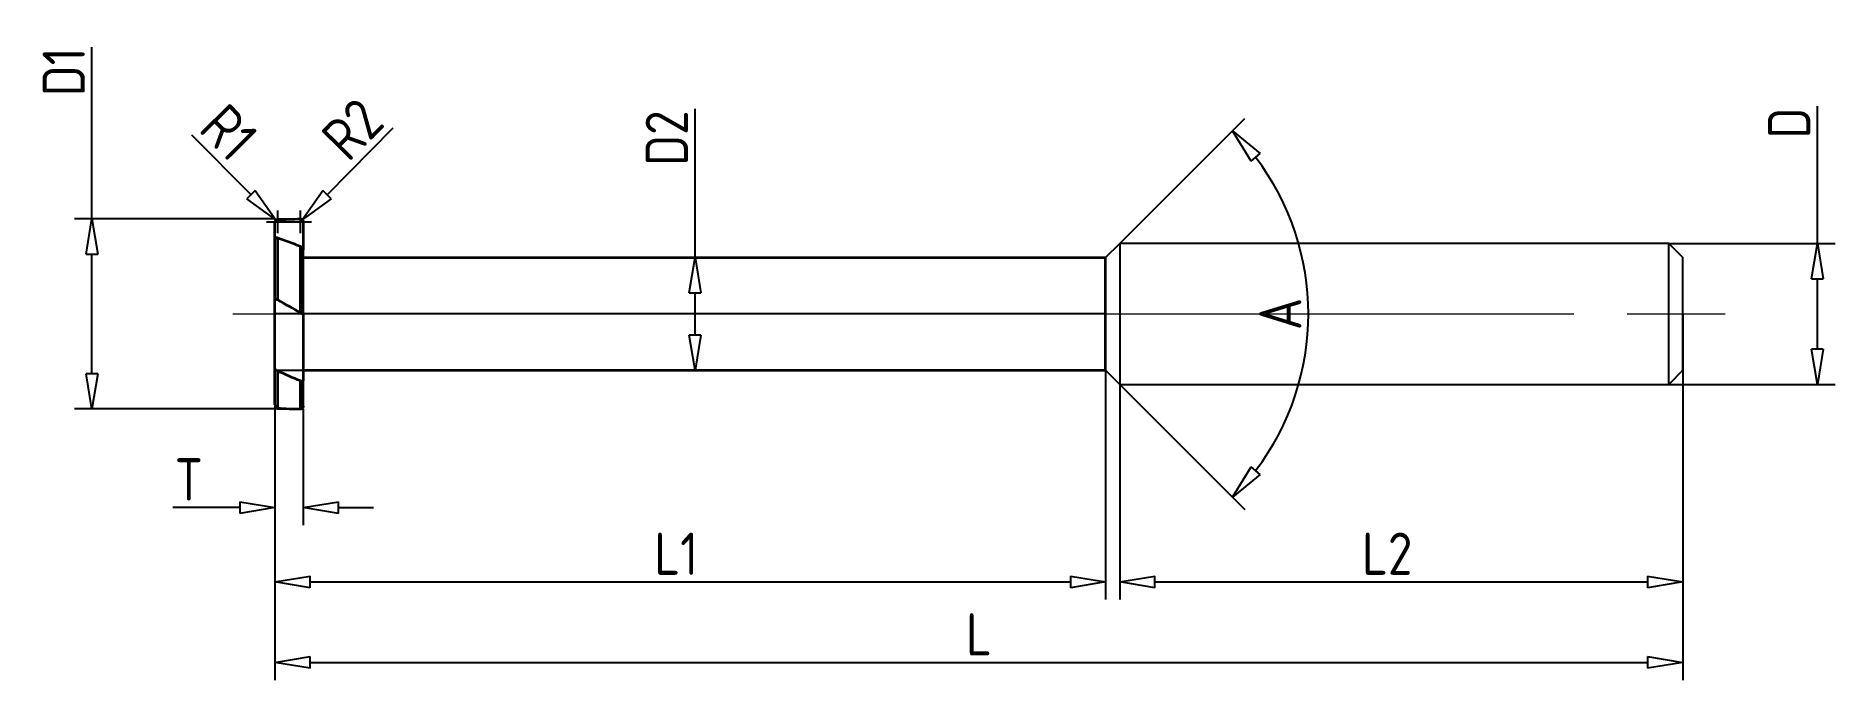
# Model space of a CAD drawing. Header units: millimetres. Extents: x -14 to 114, y -26 to 20.
import ezdxf

# ---------------------------------------------------------------- set-up
doc = ezdxf.new("R2010")
doc.units = ezdxf.units.MM
doc.linetypes.add('CENTER', pattern=[50.8, 31.75, -6.35, 6.35, -6.35])
doc.layers.add('中心线', color=1, linetype='CENTER', lineweight=15)
doc.styles.add('工程字', font='gbenor.shx', dxfattribs={"bigfont": 'gbcbig.shx'})
doc.dimstyles.new('ZQH', dxfattribs={"dimtxt": 3, "dimasz": 2.5, "dimexe": 1.25, "dimexo": 0, "dimgap": 0.5, "dimtad": 1, "dimdec": 3, "dimdsep": 46, "dimtxsty": '工程字', "dimblk": 'CLOSEDBLANK', "dimcen": -0.8, "dimclrd": 3, "dimclre": 3, "dimclrt": 3, "dimadec": 1, "dimazin": 2, "dimtfac": 1, "dimtdec": 3, "dimtofl": 0, "dimtmove": 0, "dimatfit": 3, "dimldrblk": 'CLOSEDBLANK', "dimfxl": 1, "dimtolj": 1, "dimtzin": 0, "dimarcsym": 0})

# ---------------------------------------------------------------- blocks, each defined once
blk = doc.blocks.new('_ClosedBlank')
at = {"color": 0, "linetype": 'ByBlock', "lineweight": -2}
for p, q in [((-1, 0.167), (0, 0)), ((-1, 0.167), (-1, -0.167)), ((0, 0), (-1, -0.167))]:
    blk.add_line(p, q, dxfattribs=at)
blk = doc.blocks.new('*D13')
at = {"color": 0, "lineweight": -2, "transparency": 16777216}
for p, q in [((112.56, 5), (112.56, 14.76)), ((102, 5), (113.81, 5)), ((112.56, -2.5), (112.56, 2.5)), ((102, -5), (113.81, -5))]:
    blk.add_line(p, q, dxfattribs=at)
at = {"layer": 'Defpoints', "color": 0, "transparency": 16777216}
for p in [(102, 5), (102, -5), (112.56, -5)]:
    blk.add_point(p, dxfattribs=at)
at = {"color": 0, "lineweight": -2, "transparency": 16777216, "xscale": 2.5, "yscale": 2.5, "zscale": 2.5}
for p, rotation in [((112.56, 5), 90), ((112.56, -5), 270)]:
    blk.add_blockref('_ClosedBlank', p, dxfattribs=dict(at, rotation=rotation))
at = {"color": 0, "transparency": 16777216, "insert": (110.55, 13.56), "char_height": 3, "attachment_point": 5, "rotation": 90, "style": '工程字'}
blk.add_mtext('\\A1;D', dxfattribs=at)
blk = doc.blocks.new('*D14')
at = {"color": 0, "lineweight": -2, "transparency": 16777216}
for p, q in [((63, -5), (63, -20.28)), ((103, -4), (103, -20.28)), ((65.5, -19.03), (100.5, -19.03))]:
    blk.add_line(p, q, dxfattribs=at)
at = {"layer": 'Defpoints', "color": 0, "transparency": 16777216}
for p in [(63, -5), (103, -4), (103, -19.03)]:
    blk.add_point(p, dxfattribs=at)
at = {"color": 0, "lineweight": -2, "transparency": 16777216, "xscale": 2.5, "yscale": 2.5, "zscale": 2.5, "rotation": 180}
blk.add_blockref('_ClosedBlank', (63, -19.03), dxfattribs=at)
at = {"color": 0, "lineweight": -2, "transparency": 16777216, "xscale": 2.5, "yscale": 2.5, "zscale": 2.5}
blk.add_blockref('_ClosedBlank', (103, -19.03), dxfattribs=at)
at = {"color": 0, "transparency": 16777216, "insert": (82, -17.03), "char_height": 3, "attachment_point": 5, "style": '工程字'}
blk.add_mtext('\\A1;L2', dxfattribs=at)
blk = doc.blocks.new('*D15')
at = {"color": 0, "lineweight": -2, "transparency": 16777216}
for p, q in [((3, -6.75), (3, -15)), ((5, -6.75), (5, -15)), ((0.5, -13.75), (-4.25, -13.75)), ((7.5, -13.75), (10, -13.75))]:
    blk.add_line(p, q, dxfattribs=at)
at = {"layer": 'Defpoints', "color": 0, "transparency": 16777216}
for p in [(3, -6.75), (5, -6.75), (5, -13.75)]:
    blk.add_point(p, dxfattribs=at)
at = {"color": 0, "lineweight": -2, "transparency": 16777216, "xscale": 2.5, "yscale": 2.5, "zscale": 2.5}
blk.add_blockref('_ClosedBlank', (3, -13.75), dxfattribs=at)
at = {"color": 0, "lineweight": -2, "transparency": 16777216, "xscale": 2.5, "yscale": 2.5, "zscale": 2.5, "rotation": 180}
blk.add_blockref('_ClosedBlank', (5, -13.75), dxfattribs=at)
at = {"color": 0, "transparency": 16777216, "insert": (-3.125, -11.75), "char_height": 3, "attachment_point": 5, "style": '工程字'}
blk.add_mtext('\\A1;T', dxfattribs=at)
blk = doc.blocks.new('*D16')
at = {"color": 0, "lineweight": -2, "transparency": 16777216}
for p, q in [((3, -4), (3, -20.28)), ((62, -4), (62, -20.28)), ((5.5, -19.03), (59.5, -19.03))]:
    blk.add_line(p, q, dxfattribs=at)
at = {"layer": 'Defpoints', "color": 0, "transparency": 16777216}
for p in [(3, -4), (62, -4), (62, -19.03)]:
    blk.add_point(p, dxfattribs=at)
at = {"color": 0, "lineweight": -2, "transparency": 16777216, "xscale": 2.5, "yscale": 2.5, "zscale": 2.5, "rotation": 180}
blk.add_blockref('_ClosedBlank', (3, -19.03), dxfattribs=at)
at = {"color": 0, "lineweight": -2, "transparency": 16777216, "xscale": 2.5, "yscale": 2.5, "zscale": 2.5}
blk.add_blockref('_ClosedBlank', (62, -19.03), dxfattribs=at)
at = {"color": 0, "transparency": 16777216, "insert": (31.5, -17.03), "char_height": 3, "attachment_point": 5, "style": '工程字'}
blk.add_mtext('\\A1;L1', dxfattribs=at)
blk = doc.blocks.new('*D17')
at = {"color": 0, "lineweight": -2, "transparency": 16777216}
for p, q in [((3, 0), (3, -26)), ((103, 0), (103, -26)), ((5.5, -24.75), (100.5, -24.75))]:
    blk.add_line(p, q, dxfattribs=at)
at = {"layer": 'Defpoints', "color": 0, "transparency": 16777216}
for p in [(3, 0), (103, 0), (103, -24.75)]:
    blk.add_point(p, dxfattribs=at)
at = {"color": 0, "lineweight": -2, "transparency": 16777216, "xscale": 2.5, "yscale": 2.5, "zscale": 2.5, "rotation": 180}
blk.add_blockref('_ClosedBlank', (3, -24.75), dxfattribs=at)
at = {"color": 0, "lineweight": -2, "transparency": 16777216, "xscale": 2.5, "yscale": 2.5, "zscale": 2.5}
blk.add_blockref('_ClosedBlank', (103, -24.75), dxfattribs=at)
at = {"color": 0, "transparency": 16777216, "insert": (53, -22.75), "char_height": 3, "attachment_point": 5, "style": '工程字'}
blk.add_mtext('\\A1;L', dxfattribs=at)
blk = doc.blocks.new('*D18')
at = {"color": 0, "lineweight": -2, "transparency": 16777216}
for p, q in [((-10, 6.75), (-10, 18.95)), ((3, 6.75), (-11.25, 6.75)), ((-10, -4.25), (-10, 4.25)), ((3, -6.75), (-11.25, -6.75))]:
    blk.add_line(p, q, dxfattribs=at)
at = {"layer": 'Defpoints', "color": 0, "transparency": 16777216}
for p in [(3, 6.75), (-10, -6.75), (3, -6.75)]:
    blk.add_point(p, dxfattribs=at)
at = {"color": 0, "lineweight": -2, "transparency": 16777216, "xscale": 2.5, "yscale": 2.5, "zscale": 2.5}
for p, rotation in [((-10, 6.75), 90), ((-10, -6.75), 270)]:
    blk.add_blockref('_ClosedBlank', p, dxfattribs=dict(at, rotation=rotation))
at = {"color": 0, "transparency": 16777216, "insert": (-12.01, 17.2), "char_height": 3, "attachment_point": 5, "rotation": 90, "style": '工程字'}
blk.add_mtext('\\A1;D1', dxfattribs=at)
blk = doc.blocks.new('*D19')
at = {"color": 0, "lineweight": -2, "transparency": 16777216}
for p, q in [((32.84, 4), (32.84, 14.56)), ((32.84, 4), (31.59, 4)), ((32.84, -1.5), (32.84, 1.5)), ((3, -4), (34.09, -4))]:
    blk.add_line(p, q, dxfattribs=at)
at = {"layer": 'Defpoints', "color": 0, "transparency": 16777216}
for p in [(32.84, 4), (3, -4), (32.84, -4)]:
    blk.add_point(p, dxfattribs=at)
at = {"color": 0, "lineweight": -2, "transparency": 16777216, "xscale": 2.5, "yscale": 2.5, "zscale": 2.5}
for p, rotation in [((32.84, 4), 90), ((32.84, -4), 270)]:
    blk.add_blockref('_ClosedBlank', p, dxfattribs=dict(at, rotation=rotation))
at = {"color": 0, "transparency": 16777216, "insert": (30.83, 12.49), "char_height": 3, "attachment_point": 5, "rotation": 90, "style": '工程字'}
blk.add_mtext('\\A1;D2', dxfattribs=at)
blk = doc.blocks.new('*D20')
at = {"color": 0, "lineweight": -2, "transparency": 16777216}
blk.add_line((-2.92, 12.73), (1.3, 8.47), dxfattribs=at)
at = {"color": 3, "lineweight": -2, "transparency": 16777216}
for p, q in [((2.4, 6.55), (4, 6.55)), ((3.2, 5.75), (3.2, 7.35))]:
    blk.add_line(p, q, dxfattribs=at)
at = {"layer": 'Defpoints', "color": 0, "transparency": 16777216}
for p in [(3.06, 6.69), (3.2, 6.55)]:
    blk.add_point(p, dxfattribs=at)
at = {"color": 0, "lineweight": -2, "transparency": 16777216, "xscale": 2.5, "yscale": 2.5, "zscale": 2.5, "rotation": 314.7135199087572}
blk.add_blockref('_ClosedBlank', (3.06, 6.69), dxfattribs=at)
at = {"color": 0, "transparency": 16777216, "insert": (-0.27, 12.9), "char_height": 3, "attachment_point": 5, "rotation": 314.7135, "style": '工程字'}
blk.add_mtext('\\A1;R1', dxfattribs=at)
blk = doc.blocks.new('*D21')
at = {"color": 0, "lineweight": -2, "transparency": 16777216}
blk.add_line((11.38, 13.19), (6.7, 8.47), dxfattribs=at)
at = {"color": 3, "lineweight": -2, "transparency": 16777216}
for p, q in [((4, 6.55), (5.6, 6.55)), ((4.8, 5.75), (4.8, 7.35))]:
    blk.add_line(p, q, dxfattribs=at)
at = {"layer": 'Defpoints', "color": 0, "transparency": 16777216}
for p in [(4.8, 6.55), (4.94, 6.69)]:
    blk.add_point(p, dxfattribs=at)
at = {"color": 0, "lineweight": -2, "transparency": 16777216, "xscale": 2.5, "yscale": 2.5, "zscale": 2.5, "rotation": 225.2864800912905}
blk.add_blockref('_ClosedBlank', (4.94, 6.69), dxfattribs=at)
at = {"color": 0, "transparency": 16777216, "insert": (8.5, 13.13), "char_height": 3, "attachment_point": 5, "rotation": 45.2865, "style": '工程字'}
blk.add_mtext('\\A1;R2', dxfattribs=at)
blk = doc.blocks.new('*D22')
at = {"color": 0, "lineweight": -2, "transparency": 16777216}
for p, q in [((63, 5), (71.89, 13.89)), ((63, -5), (71.89, -13.89))]:
    blk.add_line(p, q, dxfattribs=at)
blk.add_arc((58, 0), 18.4, 322.7928, 37.2072, dxfattribs=at)
at = {"layer": 'Defpoints', "color": 0, "transparency": 16777216}
for p in [(62, 4), (63, 5), (62, -4), (63, -5), (75.77, -4.76)]:
    blk.add_point(p, dxfattribs=at)
at = {"color": 0, "lineweight": -2, "transparency": 16777216, "xscale": 2.5, "yscale": 2.5, "zscale": 2.5}
for p, rotation in [((71.01, 13.01), 131.1035825980902), ((71.01, -13.01), 228.8964174019098)]:
    blk.add_blockref('_ClosedBlank', p, dxfattribs=dict(at, rotation=rotation))
at = {"color": 0, "transparency": 16777216, "insert": (74.4, 0), "char_height": 3, "attachment_point": 5, "rotation": 90, "style": '工程字'}
blk.add_mtext('\\A1;A', dxfattribs=at)

msp = doc.modelspace()

# ---------------------------------------------------------------- linework, layer by layer
at = {"lineweight": 35}
for p, q in [((5, 6.552), (5, 6.552)), ((5, 6.552), (5, 6.552)), ((3, 1.1027), (3, 5.2904)), ((3, 1.1027), (3, 5.2904)), ((3.2, 1.0017), (3.2, 5.3937)), ((4.8, 0.0817), (4.8, 4.7896)), ((5, -0.0128), (5, 4.5552)), ((5, -0.0128), (5, 4.5551)), ((5, 4), (62, 4)), ((62, -4), (62, 4)), ((3, -6.4585), (3, -3.8653)), ((3, -6.4585), (3, -3.8653)), ((3.2, -6.6753), (3.2, -4.0584)), ((4.8, -6.7495), (4.8, -4.7563)), ((5, -4), (62, -4)), ((5, -6.552), (5, -4.7095)), ((5, -6.552), (5, -4.7095)), ((5, -6.552), (5, -6.552))]:
    msp.add_line(p, q, dxfattribs=at)
for p, q in [((62, 4), (63, 5)), ((63, 5), (63, -5)), ((102, 5), (63, 5)), ((102, 5), (103, 4)), ((102, -5), (102, 5)), ((103, -4), (103, 4)), ((62, -4), (63, -5)), ((63, -5), (102, -5)), ((103, -4), (102, -5))]:
    msp.add_line(p, q)
at = {"color": 2}
msp.add_lwpolyline([(3, 0), (3, 6.552), (3, 6.552, -0.41128764), (3.2, 6.75), (4.8, 6.75, -0.41128764), (5, 6.552), (5, 6.552), (5, 4), (62, 4), (62, 0), (3, 0)], format="xyb", dxfattribs=at)
at = {"color": 0, "extrusion": (0, -1.22465e-16, -1)}
msp.add_lwpolyline([(-3, 0), (-3, -6.552), (-3, -6.552, -0.41128764), (-3.2, -6.75), (-4.8, -6.75, -0.41128764), (-5, -6.552), (-5, -6.552), (-5, -4), (-62, -4), (-62, 0), (-3, 0)], format="xyb", dxfattribs=at)
at = {"lineweight": 35, "extrusion": (0, 0, -1)}
for centre, start, end in [((-4.8, 6.55), 142.983936, 179.42704), ((-4.8, -6.55), 180.57296, 217.016064)]:
    msp.add_arc(centre, 0.2, start, end, dxfattribs=at)
at = {"lineweight": 35}
for points, knots in [([(3, 6.4585), (3.0001, 6.4657), (3.0005, 6.4728), (3.003, 6.4936), (3.0059, 6.507), (3.0155, 6.537), (3.0229, 6.5531), (3.0474, 6.5934), (3.0673, 6.6151), (3.1068, 6.645), (3.1254, 6.6552), (3.1626, 6.6693), (3.1812, 6.6736), (3.2, 6.6753)], [0.340715896, 0.340715896, 0.340715896, 0.340715896, 0.362436827, 0.362436827, 0.403784761, 0.403784761, 0.457885137, 0.457885137, 0.550345336, 0.550345336, 0.620588774, 0.620588774, 0.685778742, 0.685778742, 0.685778742, 0.685778742]), ([(3, 5.2904), (3, 5.3137), (3, 5.3373), (3, 5.5599), (3, 5.7799), (3, 6.1598), (3, 6.308), (3, 6.4585)], [6.49147111, 6.49147111, 6.49147111, 6.49147111, 6.58190529, 6.58190529, 7.33052815, 7.33052815, 7.78669633, 7.78669633, 7.78669633, 7.78669633]), ([(4.8, 6.7495), (4.8282, 6.7497), (4.8567, 6.7439), (4.9065, 6.7211), (4.9279, 6.706), (4.9509, 6.6815), (4.9554, 6.6761), (4.9597, 6.6704)], [0, 0, 0, 0, 0.097673322, 0.097673322, 0.181529925, 0.181529925, 0.203636996, 0.203636996, 0.203636996, 0.203636996]), ([(4.9597, 6.6704), (4.9698, 6.657), (4.9783, 6.6422), (4.9923, 6.6082), (4.9971, 6.5891), (4.9996, 6.5636), (4.9999, 6.5578), (5, 6.552)], [0.203636996, 0.203636996, 0.203636996, 0.203636996, 0.25611234, 0.25611234, 0.315499757, 0.315499757, 0.333125478, 0.333125478, 0.333125478, 0.333125478]), ([(5, 6.552), (5, 6.3128), (5, 6.0739), (5, 5.5714), (5, 5.3167), (5, 4.889), (5, 4.7108), (5, 4.5551)], [0.05017536, 0.05017536, 0.05017536, 0.05017536, 0.77002938, 0.77002938, 1.61573261, 1.61573261, 2.34278482, 2.34278482, 2.34278482, 2.34278482]), ([(3.2, 5.3937), (3.1718, 5.4035), (3.1433, 5.408), (3.0935, 5.4048), (3.0721, 5.3987), (3.0377, 5.3781), (3.0245, 5.3649), (3.0077, 5.3354), (3.0029, 5.3207), (3.0004, 5.3001), (3.0001, 5.2952), (3, 5.2904)], [0, 0, 0, 0, 0.097673322, 0.097673322, 0.181529925, 0.181529925, 0.25611234, 0.25611234, 0.315499757, 0.315499757, 0.333125478, 0.333125478, 0.333125478, 0.333125478]), ([(5, 4.5552), (4.9999, 4.5604), (4.9995, 4.5659), (4.997, 4.5822), (4.9941, 4.5932), (4.9845, 4.6191), (4.9771, 4.6339), (4.9526, 4.6733), (4.9327, 4.6969), (4.8932, 4.7339), (4.8746, 4.7483), (4.8374, 4.7722), (4.8188, 4.782), (4.8, 4.7896)], [0.340715896, 0.340715896, 0.340715896, 0.340715896, 0.362436827, 0.362436827, 0.403784761, 0.403784761, 0.457885137, 0.457885137, 0.550345336, 0.550345336, 0.620588774, 0.620588774, 0.685778742, 0.685778742, 0.685778742, 0.685778742]), ([(3, 1.1027), (3.0001, 1.1035), (3.0005, 1.104), (3.003, 1.1048), (3.0059, 1.1044), (3.0155, 1.1015), (3.0229, 1.0984), (3.0474, 1.0869), (3.0673, 1.0764), (3.1068, 1.0547), (3.1254, 1.0442), (3.1626, 1.0231), (3.1812, 1.0125), (3.2, 1.0017)], [0.340722887, 0.340722887, 0.340722887, 0.340722887, 0.362440811, 0.362440811, 0.403788336, 0.403788336, 0.457887034, 0.457887034, 0.550342809, 0.550342809, 0.620595207, 0.620595207, 0.685785742, 0.685785742, 0.685785742, 0.685785742]), ([(3, -3.8653), (3, -3.8284), (3, -3.7886), (3, -3.5825), (3, -3.3827), (3, -2.9043), (3, -2.623), (3, -1.982), (3, -1.6191), (3, -0.8573), (3, -0.4594), (3, 0.1834), (3, 0.4428), (3, 0.8003), (3, 0.9212), (3, 1.0515), (3, 1.0854), (3, 1.1027)], [1.38346132, 1.38346132, 1.38346132, 1.38346132, 1.58779668, 1.58779668, 2.37333081, 2.37333081, 3.26383798, 3.26383798, 4.33104067, 4.33104067, 5.56563781, 5.56563781, 6.58190529, 6.58190529, 7.33052815, 7.33052815, 7.78669633, 7.78669633, 7.78669633, 7.78669633]), ([(4.8, 0.0817), (4.8282, 0.0654), (4.8567, 0.0498), (4.9065, 0.0243), (4.9279, 0.014), (4.9623, -0.0013), (4.9755, -0.0066), (4.9923, -0.0124), (4.9971, -0.0136), (4.9996, -0.0133), (4.9999, -0.0131), (5, -0.0128)], [0.000007089, 0.000007089, 0.000007089, 0.000007089, 0.097674246, 0.097674246, 0.181531697, 0.181531697, 0.256114524, 0.256114524, 0.315503525, 0.315503525, 0.333132592, 0.333132592, 0.333132592, 0.333132592]), ([(5, -0.0128), (5, -0.0218), (5, -0.0492), (5, -0.1708), (5, -0.2979), (5, -0.657), (5, -0.9025), (5, -1.5064), (5, -1.8787), (5, -2.6354), (5, -3.0197), (5, -3.7011), (5, -3.9988), (5, -4.4296), (5, -4.5792), (5, -4.7095)], [0.28512312, 0.28512312, 0.28512312, 0.28512312, 0.77002938, 0.77002938, 1.61573261, 1.61573261, 2.61838106, 2.61838106, 3.80753031, 3.80753031, 4.93743065, 4.93743065, 5.87573027, 5.87573027, 6.45546311, 6.45546311, 6.45546311, 6.45546311]), ([(3.2, -4.0584), (3.1718, -4.0454), (3.1433, -4.0293), (3.0935, -3.9953), (3.0721, -3.9781), (3.0377, -3.944), (3.0245, -3.9277), (3.0077, -3.8989), (3.0029, -3.8866), (3.0004, -3.8718), (3.0001, -3.8685), (3, -3.8653)], [0.000007089, 0.000007089, 0.000007089, 0.000007089, 0.097674246, 0.097674246, 0.181531697, 0.181531697, 0.256114524, 0.256114524, 0.315503525, 0.315503525, 0.333132592, 0.333132592, 0.333132592, 0.333132592]), ([(5, -4.7095), (4.9999, -4.7143), (4.9995, -4.719), (4.997, -4.7319), (4.9941, -4.7395), (4.9845, -4.7549), (4.9771, -4.7619), (4.9526, -4.7766), (4.9327, -4.7809), (4.8932, -4.781), (4.8746, -4.7787), (4.8374, -4.77), (4.8188, -4.764), (4.8, -4.7563)], [0.340722887, 0.340722887, 0.340722887, 0.340722887, 0.362440811, 0.362440811, 0.403788336, 0.403788336, 0.457887034, 0.457887034, 0.550342809, 0.550342809, 0.620595207, 0.620595207, 0.685785742, 0.685785742, 0.685785742, 0.685785742]), ([(3, -6.4585), (3.0001, -6.4657), (3.0005, -6.4728), (3.003, -6.4936), (3.0059, -6.5069), (3.0155, -6.537), (3.0229, -6.5531), (3.0474, -6.5934), (3.0673, -6.6151), (3.1068, -6.645), (3.1254, -6.6552), (3.1626, -6.6693), (3.1812, -6.6736), (3.2, -6.6753)], [0.340722887, 0.340722887, 0.340722887, 0.340722887, 0.362440811, 0.362440811, 0.403788336, 0.403788336, 0.457887034, 0.457887034, 0.550342809, 0.550342809, 0.620595207, 0.620595207, 0.685785742, 0.685785742, 0.685785742, 0.685785742]), ([(4.8, -6.7495), (4.8282, -6.7497), (4.8567, -6.7439), (4.9065, -6.7211), (4.9279, -6.706), (4.9509, -6.6815), (4.9554, -6.6761), (4.9597, -6.6704)], [0.000007089, 0.000007089, 0.000007089, 0.000007089, 0.097674246, 0.097674246, 0.181531697, 0.181531697, 0.203644107, 0.203644107, 0.203644107, 0.203644107])]:
    msp.add_open_spline(points, degree=3, knots=knots, dxfattribs=at)
for points in [[(3, 6.4585), (3, 6.4585), (3, 6.4585), (3, 6.4585)], [(3.2, 6.6753), (3.7335, 6.721), (4.2665, 6.7458), (4.8, 6.7495)], [(5, 6.552), (5, 6.552), (5, 6.552), (5, 6.552)], [(3, 5.2904), (3, 5.2904), (3, 5.2904), (3, 5.2904)], [(4.8, 4.7896), (4.2665, 5.0067), (3.7335, 5.2085), (3.2, 5.3937)], [(5, 4.5551), (5, 4.5552), (5, 4.5552), (5, 4.5552)], [(3, 1.1027), (3, 1.1027), (3, 1.1027), (3, 1.1027)], [(3.2, 1.0017), (3.7335, 0.6971), (4.2665, 0.3897), (4.8, 0.0817)], [(5, -0.0128), (5, -0.0128), (5, -0.0128), (5, -0.0128)], [(3, -3.8653), (3, -3.8653), (3, -3.8653), (3, -3.8653)], [(4.8, -4.7563), (4.2665, -4.5377), (3.7335, -4.3045), (3.2, -4.0584)], [(5, -4.7095), (5, -4.7095), (5, -4.7095), (5, -4.7095)], [(3, -6.4585), (3, -6.4585), (3, -6.4585), (3, -6.4585)], [(3.2, -6.6753), (3.7335, -6.721), (4.2665, -6.7458), (4.8, -6.7495)]]:
    msp.add_open_spline(points, degree=3, dxfattribs=at)
at = {"layer": '中心线'}
for p, q in [((0, 0), (106, 0)), ((60.9414, 0), (104.7423, 0))]:
    msp.add_line(p, q, dxfattribs=at)

# ---------------------------------------------------------------- dimensions: what is measured, and where the dimension line sits
for base, p1, p2, text, picture, middle in [((-10, -6.75), (3, 6.75), (3, -6.75), 'D1', '*D18', (-10, 17.2007)), ((32.8411, -4), (32.8411, 4), (3, -4), 'D2', '*D19', (32.8411, 12.4882)), ((112.5589, -5), (102, 5), (102, -5), 'D', '*D13', (112.5589, 13.5626))]:
    dim = msp.add_linear_dim(base=base, p1=p1, p2=p2, angle=90, text=text, dimstyle='ZQH', override={"dimclrd": 0, "dimclre": 0, "dimclrt": 0})
    dim.commit()
    dim.dimension.update_dxf_attribs({"geometry": picture, "text_midpoint": middle, "dimtype": 160})
for center, mpoint, text, picture, middle in [((3.2, 6.55), (3.0593, 6.6921), 'R1', '*D20', (-0.2685, 12.896)), ((4.8, 6.55), (4.9407, 6.6921), 'R2', '*D21', (8.4972, 13.127))]:
    dim = msp.add_radius_dim(center=center, mpoint=mpoint, text=text, dimstyle='ZQH', override={"dimclrd": 0, "dimclrt": 0})
    dim.commit()
    dim.dimension.update_dxf_attribs({"geometry": picture, "text_midpoint": middle})
dim = msp.add_angular_dim_2l(base=(75.7683, -4.761), line1=((62, -4), (63, -5)), line2=((62, 4), (63, 5)), text='A', dimstyle='ZQH', override={"dimclrd": 0, "dimclre": 0, "dimclrt": 0})
dim.commit()
dim.dimension.update_dxf_attribs({"geometry": '*D22', "text_midpoint": (74.3951, 0)})
dim = msp.add_linear_dim(base=(103, -24.75), p1=(3, 0), p2=(103, 0), text='L', dimstyle='ZQH', override={"dimclrd": 0, "dimclre": 0, "dimclrt": 0})
dim.commit()
dim.dimension.update_dxf_attribs({"geometry": '*D17', "text_midpoint": (53, -22.75)})
for base, p1, p2, text, picture, middle in [((62, -19.033), (3, -4), (62, -4), 'L1', '*D16', (31.5, -19.033)), ((103, -19.033), (63, -5), (103, -4), 'L2', '*D14', (82, -19.033)), ((5, -13.75), (3, -6.75), (5, -6.75), 'T', '*D15', (-3.125, -13.75))]:
    dim = msp.add_linear_dim(base=base, p1=p1, p2=p2, text=text, dimstyle='ZQH', override={"dimclrd": 0, "dimclre": 0, "dimclrt": 0})
    dim.commit()
    dim.dimension.update_dxf_attribs({"geometry": picture, "text_midpoint": middle, "dimtype": 160})

doc.saveas('drawing.dxf')
